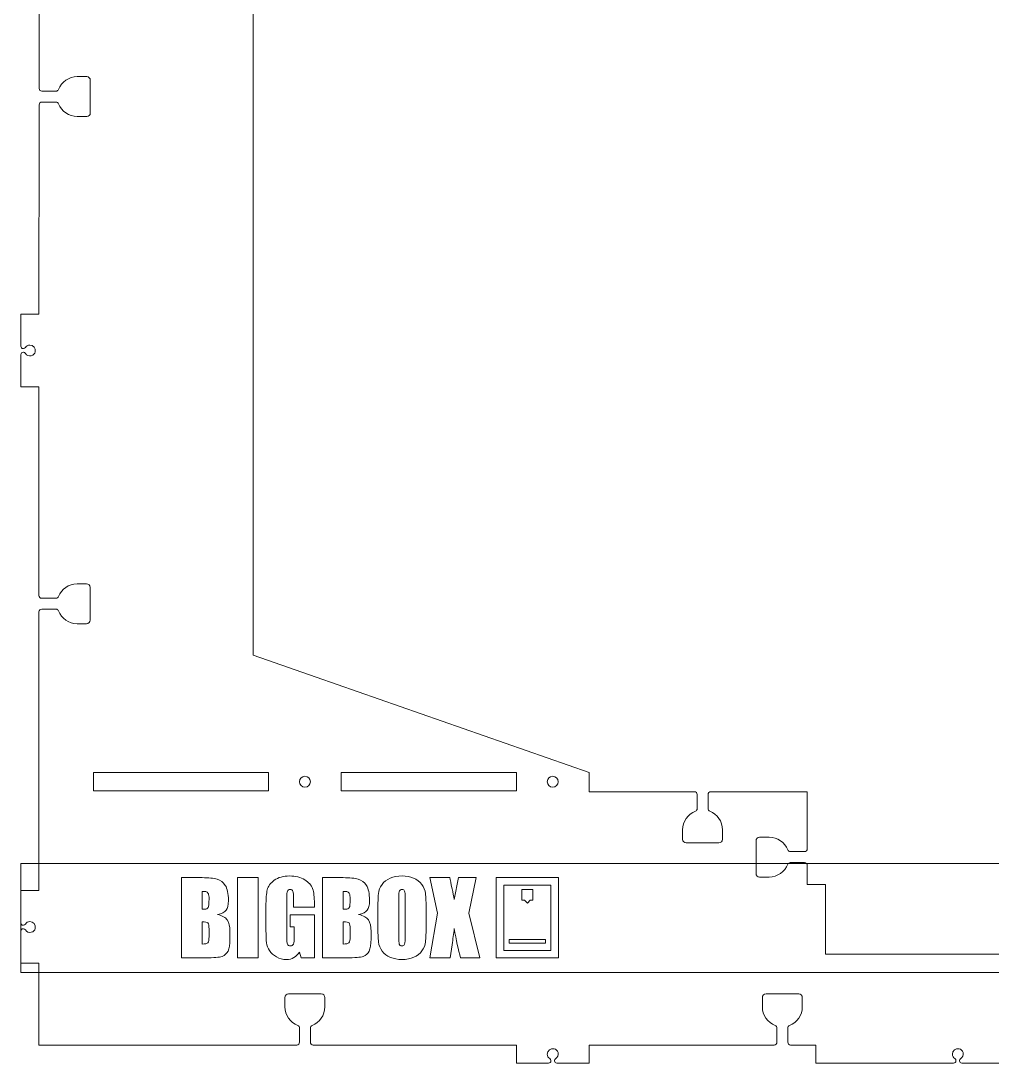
# Model space of a CAD drawing. Header units: inches. Extents: x 27 to 573, y -587 to -13.
# Drawn here: x 27.2 to 294.7, y -587 to -300 of the extents above; entities that cross this region are included whole.
import ezdxf

# ---------------------------------------------------------------- set-up
doc = ezdxf.new("R2010")
doc.units = ezdxf.units.IN
doc.header["$MEASUREMENT"] = 0
doc.layers.add('Layer 1', color=7, linetype='Continuous')

# ---------------------------------------------------------------- blocks, each defined once
blk = doc.blocks.new('block 9')
at = {"layer": 'Layer 1', "color": 250, "lineweight": 9, "true_color": 0x231f20}
blk.add_lwpolyline([(92.56, -535.92), (92.56, -557.99), (86.82, -557.99), (86.82, -535.92), (92.56, -535.92)], dxfattribs=at)
for points, knots in [([(71.4, -535.92), (71.4, -535.92), (77.12, -535.92), (77.12, -535.92), (78.93, -535.92), (80.3, -536.06), (81.24, -536.34), (82.17, -536.62), (82.92, -537.19), (83.49, -538.05), (84.07, -538.91), (84.35, -540.29), (84.35, -542.2), (84.35, -543.49), (84.15, -544.39), (83.75, -544.9), (83.34, -545.41), (82.54, -545.8), (81.35, -546.07), (82.68, -546.37), (83.58, -546.87), (84.05, -547.56), (84.53, -548.26), (84.76, -549.33), (84.76, -550.76), (84.76, -550.76), (84.76, -552.81), (84.76, -552.81), (84.76, -554.3), (84.59, -555.41), (84.25, -556.13), (83.91, -556.84), (83.37, -557.33), (82.62, -557.6), (81.87, -557.86), (80.35, -557.99), (78.04, -557.99), (78.04, -557.99), (71.4, -557.99), (71.4, -557.99), (71.4, -557.99), (71.4, -535.92), (71.4, -535.92)], [0, 0, 0, 0, 1, 1, 1, 2, 2, 2, 3, 3, 3, 4, 4, 4, 5, 5, 5, 6, 6, 6, 7, 7, 7, 8, 8, 8, 9, 9, 9, 10, 10, 10, 11, 11, 11, 12, 12, 12, 13, 13, 13, 14, 14, 14, 14]), ([(108.04, -544.04), (108.04, -544.04), (102.3, -544.04), (102.3, -544.04), (102.3, -544.04), (102.3, -542.04), (102.3, -542.04), (102.3, -540.78), (102.24, -539.98), (102.14, -539.67), (102.03, -539.35), (101.77, -539.19), (101.36, -539.19), (101, -539.19), (100.76, -539.32), (100.64, -539.6), (100.51, -539.87), (100.44, -540.57), (100.44, -541.7), (100.44, -541.7), (100.44, -552.29), (100.44, -552.29), (100.44, -553.29), (100.51, -553.94), (100.64, -554.25), (100.76, -554.56), (101.02, -554.72), (101.4, -554.72), (101.82, -554.72), (102.1, -554.54), (102.25, -554.19), (102.4, -553.84), (102.48, -553.14), (102.48, -552.12), (102.48, -552.12), (102.48, -549.5), (102.48, -549.5), (102.48, -549.5), (101.32, -549.5), (101.32, -549.5), (101.32, -549.5), (101.32, -546.14), (101.32, -546.14), (101.32, -546.14), (108.04, -546.14), (108.04, -546.14), (108.04, -546.14), (108.04, -557.99), (108.04, -557.99), (108.04, -557.99), (104.43, -557.99), (104.43, -557.99), (104.43, -557.99), (103.9, -556.41), (103.9, -556.41), (103.51, -557.09), (103.02, -557.61), (102.42, -557.95), (101.82, -558.29), (101.12, -558.46), (100.31, -558.46), (99.35, -558.46), (98.44, -558.22), (97.6, -557.76), (96.76, -557.29), (96.12, -556.71), (95.69, -556.02), (95.25, -555.33), (94.98, -554.6), (94.87, -553.84), (94.76, -553.08), (94.7, -551.94), (94.7, -550.43), (94.7, -550.43), (94.7, -543.87), (94.7, -543.87), (94.7, -541.76), (94.82, -540.22), (95.04, -539.27), (95.27, -538.32), (95.92, -537.44), (97, -536.65), (98.08, -535.85), (99.47, -535.45), (101.18, -535.45), (102.86, -535.45), (104.26, -535.8), (105.37, -536.49), (106.48, -537.18), (107.2, -538), (107.54, -538.95), (107.87, -539.9), (108.04, -541.28), (108.04, -543.09), (108.04, -543.09), (108.04, -544.04), (108.04, -544.04)], [0, 0, 0, 0, 1, 1, 1, 2, 2, 2, 3, 3, 3, 4, 4, 4, 5, 5, 5, 6, 6, 6, 7, 7, 7, 8, 8, 8, 9, 9, 9, 10, 10, 10, 11, 11, 11, 12, 12, 12, 13, 13, 13, 14, 14, 14, 15, 15, 15, 16, 16, 16, 17, 17, 17, 18, 18, 18, 19, 19, 19, 20, 20, 20, 21, 21, 21, 22, 22, 22, 23, 23, 23, 24, 24, 24, 25, 25, 25, 26, 26, 26, 27, 27, 27, 28, 28, 28, 29, 29, 29, 30, 30, 30, 31, 31, 31, 32, 32, 32, 32]), ([(110.26, -535.92), (110.26, -535.92), (115.99, -535.92), (115.99, -535.92), (117.8, -535.92), (119.17, -536.06), (120.1, -536.34), (121.03, -536.62), (121.79, -537.19), (122.36, -538.05), (122.93, -538.91), (123.22, -540.29), (123.22, -542.2), (123.22, -543.49), (123.02, -544.39), (122.61, -544.9), (122.21, -545.41), (121.41, -545.8), (120.22, -546.07), (121.55, -546.37), (122.45, -546.87), (122.92, -547.56), (123.39, -548.26), (123.63, -549.33), (123.63, -550.76), (123.63, -550.76), (123.63, -552.81), (123.63, -552.81), (123.63, -554.3), (123.46, -555.41), (123.12, -556.13), (122.78, -556.84), (122.23, -557.33), (121.49, -557.6), (120.74, -557.86), (119.21, -557.99), (116.9, -557.99), (116.9, -557.99), (110.26, -557.99), (110.26, -557.99), (110.26, -557.99), (110.26, -535.92), (110.26, -535.92)], [0, 0, 0, 0, 1, 1, 1, 2, 2, 2, 3, 3, 3, 4, 4, 4, 5, 5, 5, 6, 6, 6, 7, 7, 7, 8, 8, 8, 9, 9, 9, 10, 10, 10, 11, 11, 11, 12, 12, 12, 13, 13, 13, 14, 14, 14, 14]), ([(138.81, -548.84), (138.81, -551.06), (138.75, -552.63), (138.65, -553.56), (138.54, -554.48), (138.22, -555.32), (137.67, -556.09), (137.12, -556.85), (136.37, -557.44), (135.44, -557.84), (134.5, -558.25), (133.41, -558.46), (132.17, -558.46), (130.98, -558.46), (129.92, -558.26), (128.98, -557.88), (128.04, -557.49), (127.28, -556.91), (126.71, -556.14), (126.14, -555.37), (125.8, -554.53), (125.69, -553.62), (125.58, -552.71), (125.52, -551.12), (125.52, -548.84), (125.52, -548.84), (125.52, -545.07), (125.52, -545.07), (125.52, -542.85), (125.58, -541.28), (125.68, -540.35), (125.78, -539.43), (126.11, -538.59), (126.66, -537.82), (127.21, -537.06), (127.96, -536.47), (128.89, -536.07), (129.83, -535.66), (130.92, -535.45), (132.17, -535.45), (133.35, -535.45), (134.41, -535.65), (135.35, -536.03), (136.29, -536.42), (137.05, -537), (137.62, -537.77), (138.19, -538.54), (138.53, -539.38), (138.64, -540.29), (138.75, -541.2), (138.81, -542.79), (138.81, -545.07), (138.81, -545.07), (138.81, -548.84), (138.81, -548.84)], [0, 0, 0, 0, 1, 1, 1, 2, 2, 2, 3, 3, 3, 4, 4, 4, 5, 5, 5, 6, 6, 6, 7, 7, 7, 8, 8, 8, 9, 9, 9, 10, 10, 10, 11, 11, 11, 12, 12, 12, 13, 13, 13, 14, 14, 14, 15, 15, 15, 16, 16, 16, 17, 17, 17, 18, 18, 18, 18]), ([(152.59, -535.92), (152.59, -535.92), (150.57, -545.68), (150.57, -545.68), (150.57, -545.68), (153.61, -557.99), (153.61, -557.99), (153.61, -557.99), (148.29, -557.99), (148.29, -557.99), (147.66, -555.79), (147.07, -553.11), (146.55, -549.95), (146.4, -551.35), (146.2, -552.83), (145.94, -554.39), (145.94, -554.39), (145.4, -557.99), (145.4, -557.99), (145.4, -557.99), (139.81, -557.99), (139.81, -557.99), (139.81, -557.99), (141.9, -545.68), (141.9, -545.68), (141.9, -545.68), (139.81, -535.92), (139.81, -535.92), (139.81, -535.92), (145.36, -535.92), (145.36, -535.92), (145.46, -536.52), (145.66, -537.54), (145.96, -538.96), (146.2, -540.04), (146.39, -541.03), (146.55, -541.94), (146.55, -541.94), (147.77, -535.92), (147.77, -535.92), (147.77, -535.92), (152.59, -535.92), (152.59, -535.92)], [0, 0, 0, 0, 1, 1, 1, 2, 2, 2, 3, 3, 3, 4, 4, 4, 5, 5, 5, 6, 6, 6, 7, 7, 7, 8, 8, 8, 9, 9, 9, 10, 10, 10, 11, 11, 11, 12, 12, 12, 13, 13, 13, 14, 14, 14, 14]), ([(133.07, -541.59), (133.07, -540.56), (133.01, -539.9), (132.89, -539.62), (132.78, -539.33), (132.55, -539.19), (132.19, -539.19), (131.89, -539.19), (131.66, -539.3), (131.5, -539.54), (131.34, -539.77), (131.26, -540.45), (131.26, -541.59), (131.26, -541.59), (131.26, -551.9), (131.26, -551.9), (131.26, -553.18), (131.32, -553.97), (131.42, -554.27), (131.53, -554.57), (131.77, -554.72), (132.15, -554.72), (132.54, -554.72), (132.79, -554.55), (132.9, -554.2), (133.01, -553.86), (133.07, -553.04), (133.07, -551.73), (133.07, -551.73), (133.07, -541.59), (133.07, -541.59)], [0, 0, 0, 0, 1, 1, 1, 2, 2, 2, 3, 3, 3, 4, 4, 4, 5, 5, 5, 6, 6, 6, 7, 7, 7, 8, 8, 8, 9, 9, 9, 10, 10, 10, 10]), ([(77.14, -539.69), (77.14, -539.69), (77.14, -544.6), (77.14, -544.6), (77.38, -544.59), (77.57, -544.59), (77.71, -544.59), (78.27, -544.59), (78.63, -544.45), (78.79, -544.17), (78.94, -543.9), (79.02, -543.1), (79.02, -541.79), (79.02, -541.1), (78.96, -540.62), (78.83, -540.34), (78.7, -540.06), (78.54, -539.89), (78.33, -539.82), (78.13, -539.74), (77.73, -539.7), (77.14, -539.69)], [0, 0, 0, 0, 1, 1, 1, 2, 2, 2, 3, 3, 3, 4, 4, 4, 5, 5, 5, 6, 6, 6, 7, 7, 7, 7]), ([(116, -539.69), (116, -539.69), (116, -544.6), (116, -544.6), (116.25, -544.59), (116.44, -544.59), (116.58, -544.59), (117.14, -544.59), (117.5, -544.45), (117.65, -544.17), (117.81, -543.9), (117.89, -543.1), (117.89, -541.79), (117.89, -541.1), (117.82, -540.62), (117.7, -540.34), (117.57, -540.06), (117.4, -539.89), (117.2, -539.82), (116.99, -539.74), (116.6, -539.7), (116, -539.69)], [0, 0, 0, 0, 1, 1, 1, 2, 2, 2, 3, 3, 3, 4, 4, 4, 5, 5, 5, 6, 6, 6, 7, 7, 7, 7]), ([(77.14, -548.04), (77.14, -548.04), (77.14, -554.22), (77.14, -554.22), (77.95, -554.19), (78.46, -554.06), (78.69, -553.84), (78.91, -553.61), (79.02, -553.05), (79.02, -552.16), (79.02, -552.16), (79.02, -550.1), (79.02, -550.1), (79.02, -549.15), (78.92, -548.58), (78.72, -548.38), (78.52, -548.18), (77.99, -548.07), (77.14, -548.04)], [0, 0, 0, 0, 1, 1, 1, 2, 2, 2, 3, 3, 3, 4, 4, 4, 5, 5, 5, 6, 6, 6, 6]), ([(116, -548.04), (116, -548.04), (116, -554.22), (116, -554.22), (116.81, -554.19), (117.33, -554.06), (117.55, -553.84), (117.78, -553.61), (117.89, -553.05), (117.89, -552.16), (117.89, -552.16), (117.89, -550.1), (117.89, -550.1), (117.89, -549.15), (117.79, -548.58), (117.59, -548.38), (117.39, -548.18), (116.86, -548.07), (116, -548.04)], [0, 0, 0, 0, 1, 1, 1, 2, 2, 2, 3, 3, 3, 4, 4, 4, 5, 5, 5, 6, 6, 6, 6])]:
    blk.add_open_spline(points, degree=3, knots=knots, dxfattribs=at)
blk = doc.blocks.new('block 10')
at = {"layer": 'Layer 1', "color": 250, "lineweight": 9, "true_color": 0x231f20}
blk.add_lwpolyline([(167.44, -542.15), (168.19, -542.15), (168.19, -539.19), (165.19, -539.19), (165.19, -542.15), (165.94, -542.15), (166.69, -542.9), (167.44, -542.15)], dxfattribs=at)
blk = doc.blocks.new('block 8')
at = {"layer": 'Layer 1', "color": 250, "lineweight": 9, "true_color": 0x231f20}
for points in [[(300.18, -539.5), (300.18, -562), (27.18, -562), (27.18, -532), (300.18, -532), (300.18, -539.5)], [(175.26, -557.99), (158.12, -557.99), (158.12, -535.92), (175.26, -535.92), (175.26, -557.99)], [(173.19, -555.96), (160.19, -555.96), (160.19, -537.96), (173.19, -537.96), (173.19, -555.96)], [(171.69, -553.99), (161.69, -553.99), (161.69, -552.99), (171.69, -552.99), (171.69, -553.99)]]:
    blk.add_lwpolyline(points, dxfattribs=at)
at = {"layer": 'Layer 1'}
for name in ['block 9', 'block 10']:
    blk.add_blockref(name, (0, 0), dxfattribs=at)
blk = doc.blocks.new('block 7')
at = {"layer": 'Layer 1'}
blk.add_blockref('block 8', (0, 0), dxfattribs=at)
blk = doc.blocks.new('block 6')
at = {"layer": 'Layer 1', "color": 177, "lineweight": 9, "true_color": 0x2e3092}
for points in [[(95.43, -512), (47.18, -512), (47.18, -507), (95.43, -507), (95.43, -512)], [(163.68, -512), (115.43, -512), (115.43, -507), (163.68, -507), (163.68, -512)]]:
    blk.add_lwpolyline(points, dxfattribs=at)
at = {"layer": 'Layer 1', "color": 240, "lineweight": 9, "true_color": 0xed1c24}
for points in [[(183.68, -512.25), (183.68, -507)], [(243.78, -512.25), (243.78, -522.76)], [(243.78, -522.76), (243.78, -527.65)], [(248.78, -537.76), (248.78, -557)], [(47.18, -582), (47.18, -582)]]:
    blk.add_lwpolyline(points, dxfattribs=at)
for points, knots in [([(32.18, -88), (32.18, -88), (27.18, -88), (27.18, -88), (27.18, -88), (27.18, -79.15), (27.18, -79.15), (27.18, -78.78), (27.48, -78.49), (27.84, -78.5), (27.84, -78.5), (27.88, -78.5), (27.88, -78.5), (28.1, -78.51), (28.3, -78.64), (28.42, -78.83), (28.75, -79.34), (29.39, -79.64), (30.07, -79.46), (30.6, -79.33), (31.01, -78.9), (31.14, -78.38), (31.37, -77.39), (30.63, -76.51), (29.68, -76.51), (29.16, -76.51), (28.69, -76.78), (28.43, -77.19), (28.3, -77.38), (28.1, -77.51), (27.87, -77.51), (27.87, -77.51), (27.82, -77.51), (27.82, -77.51), (27.47, -77.51), (27.18, -77.22), (27.18, -76.87), (27.18, -76.87), (27.18, -13), (27.18, -13), (27.18, -13), (38.09, -13), (38.09, -13), (38.45, -13), (38.75, -13.3), (38.74, -13.66), (38.74, -13.66), (38.74, -13.69), (38.74, -13.69), (38.73, -13.92), (38.6, -14.12), (38.41, -14.24), (37.9, -14.57), (37.6, -15.21), (37.78, -15.89), (37.91, -16.41), (38.34, -16.83), (38.86, -16.95), (39.85, -17.19), (40.73, -16.44), (40.73, -15.5), (40.73, -14.97), (40.46, -14.51), (40.05, -14.24), (39.85, -14.12), (39.72, -13.91), (39.72, -13.68), (39.72, -13.68), (39.72, -13.64), (39.72, -13.64), (39.73, -13.29), (40.01, -13), (40.37, -13), (40.37, -13), (59.18, -13), (59.18, -13), (59.18, -13), (59.18, -18), (59.18, -18), (59.18, -18), (76.93, -18), (76.93, -18), (77.35, -18), (77.68, -18.33), (77.68, -18.75), (77.68, -18.75), (77.68, -22.67), (77.68, -22.67), (77.68, -22.98), (77.49, -23.26), (77.21, -23.37), (75.15, -24.17), (73.68, -26.17), (73.68, -28.5), (73.68, -28.5), (73.68, -31.1), (73.68, -31.1), (73.68, -31.65), (74.13, -32.1), (74.68, -32.1), (74.68, -32.1), (83.68, -32.1), (83.68, -32.1), (84.23, -32.1), (84.68, -31.65), (84.68, -31.1), (84.68, -31.1), (84.68, -28.5), (84.68, -28.5), (84.68, -26.17), (83.21, -24.17), (81.16, -23.37), (80.87, -23.26), (80.68, -22.98), (80.68, -22.67), (80.68, -22.67), (80.68, -18.75), (80.68, -18.75), (80.68, -18.33), (81.02, -18), (81.43, -18), (81.43, -18), (91.18, -18), (91.18, -18), (91.18, -18), (91.18, -474.7), (91.18, -474.7), (91.18, -474.7), (183.68, -507), (183.68, -507)], [0, 0, 0, 0, 1, 1, 1, 2, 2, 2, 3, 3, 3, 4, 4, 4, 5, 5, 5, 6, 6, 6, 7, 7, 7, 8, 8, 8, 9, 9, 9, 10, 10, 10, 11, 11, 11, 12, 12, 12, 13, 13, 13, 14, 14, 14, 15, 15, 15, 16, 16, 16, 17, 17, 17, 18, 18, 18, 19, 19, 19, 20, 20, 20, 21, 21, 21, 22, 22, 22, 23, 23, 23, 24, 24, 24, 25, 25, 25, 26, 26, 26, 27, 27, 27, 28, 28, 28, 29, 29, 29, 30, 30, 30, 31, 31, 31, 32, 32, 32, 33, 33, 33, 34, 34, 34, 35, 35, 35, 36, 36, 36, 37, 37, 37, 38, 38, 38, 39, 39, 39, 40, 40, 40, 41, 41, 41, 42, 42, 42, 43, 43, 43, 43]), ([(246.18, -587), (246.18, -587), (246.18, -582), (246.18, -582), (246.18, -582), (239.18, -582), (239.18, -582), (238.77, -582), (238.43, -581.66), (238.43, -581.25), (238.43, -581.25), (238.43, -577.32), (238.43, -577.32), (238.43, -577.02), (238.62, -576.74), (238.91, -576.63), (240.96, -575.83), (242.43, -573.83), (242.43, -571.5), (242.43, -571.5), (242.43, -568.9), (242.43, -568.9), (242.43, -568.35), (241.98, -567.9), (241.43, -567.9), (241.43, -567.9), (232.43, -567.9), (232.43, -567.9), (231.88, -567.9), (231.43, -568.35), (231.43, -568.9), (231.43, -568.9), (231.43, -571.5), (231.43, -571.5), (231.43, -573.83), (232.9, -575.83), (234.95, -576.63), (235.24, -576.74), (235.43, -577.02), (235.43, -577.32), (235.43, -577.32), (235.43, -581.25), (235.43, -581.25), (235.43, -581.66), (235.1, -582), (234.68, -582), (234.68, -582), (183.68, -582), (183.68, -582), (183.68, -582), (183.68, -587), (183.68, -587), (183.68, -587), (174.83, -587), (174.83, -587), (174.47, -587), (174.17, -586.7), (174.18, -586.34), (174.18, -586.34), (174.18, -586.3), (174.18, -586.3), (174.19, -586.07), (174.32, -585.88), (174.51, -585.76), (175.02, -585.42), (175.32, -584.79), (175.14, -584.1), (175.01, -583.58), (174.58, -583.16), (174.06, -583.04), (173.07, -582.81), (172.19, -583.55), (172.19, -584.5), (172.19, -585.02), (172.46, -585.49), (172.87, -585.75), (173.07, -585.88), (173.2, -586.08), (173.2, -586.31), (173.2, -586.31), (173.2, -586.35), (173.2, -586.35), (173.2, -586.71), (172.91, -587), (172.55, -587), (172.55, -587), (163.68, -587), (163.68, -587), (163.68, -587), (163.68, -582), (163.68, -582), (163.68, -582), (107.68, -582), (107.68, -582), (107.27, -582), (106.93, -581.66), (106.93, -581.25), (106.93, -581.25), (106.93, -577.32), (106.93, -577.32), (106.93, -577.02), (107.12, -576.74), (107.41, -576.63), (109.46, -575.83), (110.93, -573.83), (110.93, -571.5), (110.93, -571.5), (110.93, -568.9), (110.93, -568.9), (110.93, -568.35), (110.48, -567.9), (109.93, -567.9), (109.93, -567.9), (100.93, -567.9), (100.93, -567.9), (100.38, -567.9), (99.93, -568.35), (99.93, -568.9), (99.93, -568.9), (99.93, -571.5), (99.93, -571.5), (99.93, -573.83), (101.4, -575.83), (103.45, -576.63), (103.74, -576.74), (103.93, -577.02), (103.93, -577.32), (103.93, -577.32), (103.93, -581.25), (103.93, -581.25), (103.93, -581.66), (103.6, -582), (103.18, -582), (103.18, -582), (32.18, -582), (32.18, -582), (32.18, -582), (32.18, -559.5), (32.18, -559.5), (32.18, -559.5), (27.18, -559.5), (27.18, -559.5), (27.18, -559.5), (27.18, -550.65), (27.18, -550.65), (27.18, -550.28), (27.48, -549.99), (27.84, -550), (27.84, -550), (27.88, -550), (27.88, -550), (28.1, -550.01), (28.3, -550.14), (28.42, -550.33), (28.75, -550.84), (29.39, -551.14), (30.07, -550.96), (30.6, -550.83), (31.01, -550.4), (31.14, -549.88), (31.37, -548.89), (30.63, -548.01), (29.68, -548.01), (29.16, -548.01), (28.69, -548.28), (28.43, -548.69), (28.3, -548.88), (28.1, -549.01), (27.87, -549.01), (27.87, -549.01), (27.82, -549.01), (27.82, -549.01), (27.47, -549.01), (27.18, -548.72), (27.18, -548.37), (27.18, -548.37), (27.18, -539.5), (27.18, -539.5), (27.18, -539.5), (32.18, -539.5), (32.18, -539.5), (32.18, -539.5), (32.18, -462.75), (32.18, -462.75), (32.18, -462.33), (32.52, -462), (32.93, -462), (32.93, -462), (36.86, -462), (36.86, -462), (37.16, -462), (37.44, -462.19), (37.55, -462.47), (38.35, -464.53), (40.35, -466), (42.68, -466), (42.68, -466), (45.28, -466), (45.28, -466), (45.83, -466), (46.28, -465.55), (46.28, -465), (46.28, -465), (46.28, -456), (46.28, -456), (46.28, -455.45), (45.83, -455), (45.28, -455), (45.28, -455), (42.68, -455), (42.68, -455), (40.35, -455), (38.35, -456.47), (37.55, -458.52), (37.44, -458.81), (37.16, -459), (36.86, -459), (36.86, -459), (32.93, -459), (32.93, -459), (32.52, -459), (32.18, -458.66), (32.18, -458.25), (32.18, -458.25), (32.18, -400.75), (32.18, -400.75), (32.18, -400.75), (27.18, -400.75), (27.18, -400.75), (27.18, -400.75), (27.18, -391.9), (27.18, -391.9), (27.18, -391.53), (27.48, -391.24), (27.84, -391.25), (27.84, -391.25), (27.88, -391.25), (27.88, -391.25), (28.1, -391.26), (28.3, -391.39), (28.42, -391.58), (28.75, -392.09), (29.39, -392.39), (30.07, -392.21), (30.6, -392.08), (31.01, -391.65), (31.14, -391.13), (31.37, -390.14), (30.63, -389.26), (29.68, -389.26), (29.16, -389.26), (28.69, -389.53), (28.43, -389.94), (28.3, -390.13), (28.1, -390.26), (27.87, -390.26), (27.87, -390.26), (27.82, -390.26), (27.82, -390.26), (27.47, -390.26), (27.18, -389.97), (27.18, -389.62), (27.18, -389.62), (27.18, -380.75), (27.18, -380.75), (27.18, -380.75), (32.18, -380.75), (32.18, -380.75), (32.18, -380.75), (32.22, -327.35), (32.22, -327.35), (32.22, -327.35), (32.22, -323.1), (32.22, -323.1), (32.22, -322.69), (32.55, -322.35), (32.97, -322.35), (32.97, -322.35), (36.89, -322.35), (36.89, -322.35), (37.2, -322.35), (37.47, -322.54), (37.59, -322.83), (38.38, -324.89), (40.39, -326.35), (42.72, -326.35), (42.72, -326.35), (45.32, -326.35), (45.32, -326.35), (45.87, -326.35), (46.32, -325.91), (46.32, -325.35), (46.32, -325.35), (46.32, -316.35), (46.32, -316.35), (46.32, -315.8), (45.87, -315.35), (45.32, -315.35), (45.32, -315.35), (42.72, -315.35), (42.72, -315.35), (40.39, -315.35), (38.38, -316.82), (37.59, -318.88), (37.48, -319.16), (37.2, -319.35), (36.89, -319.35), (36.89, -319.35), (32.97, -319.35), (32.97, -319.35), (32.55, -319.35), (32.22, -319.02), (32.22, -318.6), (32.22, -318.6), (32.18, -261.25), (32.18, -261.25), (32.18, -261.25), (27.18, -261.25), (27.18, -261.25), (27.18, -261.25), (27.18, -252.4), (27.18, -252.4), (27.18, -252.03), (27.48, -251.74), (27.84, -251.75), (27.84, -251.75), (27.88, -251.75), (27.88, -251.75), (28.1, -251.76), (28.3, -251.89), (28.42, -252.08), (28.75, -252.59), (29.39, -252.89), (30.07, -252.71), (30.6, -252.58), (31.01, -252.15), (31.14, -251.63), (31.37, -250.64), (30.63, -249.76), (29.68, -249.76), (29.16, -249.76), (28.69, -250.03), (28.43, -250.44), (28.3, -250.63), (28.1, -250.76), (27.87, -250.76), (27.87, -250.76), (27.82, -250.76), (27.82, -250.76), (27.47, -250.76), (27.18, -250.47), (27.18, -250.12), (27.18, -250.12), (27.18, -241.25), (27.18, -241.25), (27.18, -241.25), (32.18, -241.25), (32.18, -241.25), (32.18, -241.25), (32.18, -183.75), (32.18, -183.75), (32.18, -183.33), (32.52, -183), (32.93, -183), (32.93, -183), (36.86, -183), (36.86, -183), (37.16, -183), (37.44, -183.19), (37.55, -183.47), (38.35, -185.53), (40.35, -187), (42.68, -187), (42.68, -187), (45.28, -187), (45.28, -187), (45.83, -187), (46.28, -186.55), (46.28, -186), (46.28, -186), (46.28, -177), (46.28, -177), (46.28, -176.45), (45.83, -176), (45.28, -176), (45.28, -176), (42.68, -176), (42.68, -176), (40.35, -176), (38.35, -177.47), (37.55, -179.52), (37.44, -179.81), (37.16, -180), (36.86, -180), (36.86, -180), (32.93, -180), (32.93, -180), (32.52, -180), (32.18, -179.66), (32.18, -179.25), (32.18, -179.25), (32.18, -88), (32.18, -88)], [0, 0, 0, 0, 1, 1, 1, 2, 2, 2, 3, 3, 3, 4, 4, 4, 5, 5, 5, 6, 6, 6, 7, 7, 7, 8, 8, 8, 9, 9, 9, 10, 10, 10, 11, 11, 11, 12, 12, 12, 13, 13, 13, 14, 14, 14, 15, 15, 15, 16, 16, 16, 17, 17, 17, 18, 18, 18, 19, 19, 19, 20, 20, 20, 21, 21, 21, 22, 22, 22, 23, 23, 23, 24, 24, 24, 25, 25, 25, 26, 26, 26, 27, 27, 27, 28, 28, 28, 29, 29, 29, 30, 30, 30, 31, 31, 31, 32, 32, 32, 33, 33, 33, 34, 34, 34, 35, 35, 35, 36, 36, 36, 37, 37, 37, 38, 38, 38, 39, 39, 39, 40, 40, 40, 41, 41, 41, 42, 42, 42, 43, 43, 43, 44, 44, 44, 45, 45, 45, 46, 46, 46, 47, 47, 47, 48, 48, 48, 49, 49, 49, 50, 50, 50, 51, 51, 51, 52, 52, 52, 53, 53, 53, 54, 54, 54, 55, 55, 55, 56, 56, 56, 57, 57, 57, 58, 58, 58, 59, 59, 59, 60, 60, 60, 61, 61, 61, 62, 62, 62, 63, 63, 63, 64, 64, 64, 65, 65, 65, 66, 66, 66, 67, 67, 67, 68, 68, 68, 69, 69, 69, 70, 70, 70, 71, 71, 71, 72, 72, 72, 73, 73, 73, 74, 74, 74, 75, 75, 75, 76, 76, 76, 77, 77, 77, 78, 78, 78, 79, 79, 79, 80, 80, 80, 81, 81, 81, 82, 82, 82, 83, 83, 83, 84, 84, 84, 85, 85, 85, 86, 86, 86, 87, 87, 87, 88, 88, 88, 89, 89, 89, 90, 90, 90, 91, 91, 91, 92, 92, 92, 93, 93, 93, 94, 94, 94, 95, 95, 95, 96, 96, 96, 97, 97, 97, 98, 98, 98, 99, 99, 99, 100, 100, 100, 101, 101, 101, 102, 102, 102, 103, 103, 103, 104, 104, 104, 105, 105, 105, 106, 106, 106, 107, 107, 107, 108, 108, 108, 109, 109, 109, 110, 110, 110, 111, 111, 111, 112, 112, 112, 113, 113, 113, 114, 114, 114, 115, 115, 115, 116, 116, 116, 117, 117, 117, 118, 118, 118, 119, 119, 119, 120, 120, 120, 121, 121, 121, 122, 122, 122, 123, 123, 123, 124, 124, 124, 125, 125, 125, 126, 126, 126, 127, 127, 127, 128, 128, 128, 129, 129, 129, 130, 130, 130, 131, 131, 131, 132, 132, 132, 133, 133, 133, 134, 134, 134, 134]), ([(243.78, -512.25), (243.78, -512.25), (217.21, -512.25), (217.21, -512.25), (216.8, -512.25), (216.46, -512.58), (216.46, -513), (216.46, -513), (216.46, -516.92), (216.46, -516.92), (216.46, -517.23), (216.65, -517.51), (216.94, -517.62), (218.99, -518.42), (220.46, -520.42), (220.46, -522.75), (220.46, -522.75), (220.46, -525.35), (220.46, -525.35), (220.46, -525.9), (220.01, -526.35), (219.46, -526.35), (219.46, -526.35), (210.46, -526.35), (210.46, -526.35), (209.91, -526.35), (209.46, -525.9), (209.46, -525.35), (209.46, -525.35), (209.46, -522.75), (209.46, -522.75), (209.46, -520.42), (210.93, -518.42), (212.98, -517.62), (213.27, -517.51), (213.46, -517.23), (213.46, -516.92), (213.46, -516.92), (213.46, -513), (213.46, -513), (213.46, -512.58), (213.12, -512.25), (212.71, -512.25), (212.71, -512.25), (183.68, -512.25), (183.68, -512.25)], [0, 0, 0, 0, 1, 1, 1, 2, 2, 2, 3, 3, 3, 4, 4, 4, 5, 5, 5, 6, 6, 6, 7, 7, 7, 8, 8, 8, 9, 9, 9, 10, 10, 10, 11, 11, 11, 12, 12, 12, 13, 13, 13, 14, 14, 14, 15, 15, 15, 15]), ([(243.78, -527.65), (243.78, -527.65), (243.78, -528.01), (243.78, -528.01), (243.78, -528.43), (243.45, -528.76), (243.03, -528.76), (243.03, -528.76), (239.11, -528.76), (239.11, -528.76), (238.8, -528.76), (238.52, -528.57), (238.41, -528.29), (237.61, -526.23), (235.61, -524.76), (233.28, -524.76), (233.28, -524.76), (230.68, -524.76), (230.68, -524.76), (230.13, -524.76), (229.68, -525.21), (229.68, -525.76), (229.68, -525.76), (229.68, -534.76), (229.68, -534.76), (229.68, -535.32), (230.13, -535.76), (230.68, -535.76), (230.68, -535.76), (233.28, -535.76), (233.28, -535.76), (235.61, -535.76), (237.61, -534.3), (238.41, -532.24), (238.52, -531.95), (238.8, -531.76), (239.11, -531.76), (239.11, -531.76), (243.03, -531.76), (243.03, -531.76), (243.45, -531.76), (243.78, -532.1), (243.78, -532.51), (243.78, -532.51), (243.78, -537.76), (243.78, -537.76), (243.78, -537.76), (248.78, -537.76), (248.78, -537.76)], [0, 0, 0, 0, 1, 1, 1, 2, 2, 2, 3, 3, 3, 4, 4, 4, 5, 5, 5, 6, 6, 6, 7, 7, 7, 8, 8, 8, 9, 9, 9, 10, 10, 10, 11, 11, 11, 12, 12, 12, 13, 13, 13, 14, 14, 14, 15, 15, 15, 16, 16, 16, 16]), ([(248.78, -557), (248.78, -557), (300.18, -557), (300.18, -557), (300.18, -557), (300.18, -587), (300.18, -587), (300.18, -587), (286.39, -587), (286.39, -587), (286.03, -587), (285.74, -586.7), (285.75, -586.34), (285.75, -586.34), (285.75, -586.3), (285.75, -586.3), (285.75, -586.07), (285.88, -585.88), (286.07, -585.76), (286.58, -585.42), (286.88, -584.79), (286.71, -584.1), (286.57, -583.58), (286.15, -583.16), (285.62, -583.04), (284.63, -582.81), (283.76, -583.55), (283.76, -584.5), (283.76, -585.02), (284.03, -585.49), (284.44, -585.75), (284.63, -585.88), (284.76, -586.08), (284.76, -586.31), (284.76, -586.31), (284.76, -586.35), (284.76, -586.35), (284.76, -586.71), (284.47, -587), (284.11, -587), (284.11, -587), (246.18, -587), (246.18, -587)], [0, 0, 0, 0, 1, 1, 1, 2, 2, 2, 3, 3, 3, 4, 4, 4, 5, 5, 5, 6, 6, 6, 7, 7, 7, 8, 8, 8, 9, 9, 9, 10, 10, 10, 11, 11, 11, 12, 12, 12, 13, 13, 13, 14, 14, 14, 14])]:
    blk.add_open_spline(points, degree=3, knots=knots, dxfattribs=at)
at = {"layer": 'Layer 1', "color": 177, "lineweight": 9, "true_color": 0x2e3092}
for points in [[(103.93, -509.5), (103.93, -510.33), (104.6, -511), (105.43, -511), (106.26, -511), (106.93, -510.33), (106.93, -509.5), (106.93, -508.67), (106.26, -508), (105.43, -508), (104.6, -508), (103.93, -508.67), (103.93, -509.5)], [(172.18, -509.5), (172.18, -510.33), (172.85, -511), (173.68, -511), (174.51, -511), (175.18, -510.33), (175.18, -509.5), (175.18, -508.67), (174.51, -508), (173.68, -508), (172.85, -508), (172.18, -508.67), (172.18, -509.5)]]:
    blk.add_open_spline(points, degree=3, knots=[0, 0, 0, 0, 1, 1, 1, 2, 2, 2, 3, 3, 3, 4, 4, 4, 4], dxfattribs=at)
at = {"layer": 'Layer 1'}
blk.add_blockref('block 7', (0, 0), dxfattribs=at)
blk = doc.blocks.new('block 2')
at = {"layer": 'Layer 1'}
blk.add_blockref('block 6', (0, 0), dxfattribs=at)

msp = doc.modelspace()

# ---------------------------------------------------------------- block references
at = {"layer": 'Layer 1'}
msp.add_blockref('block 2', (0, 0), dxfattribs=at)

doc.saveas('drawing.dxf')
